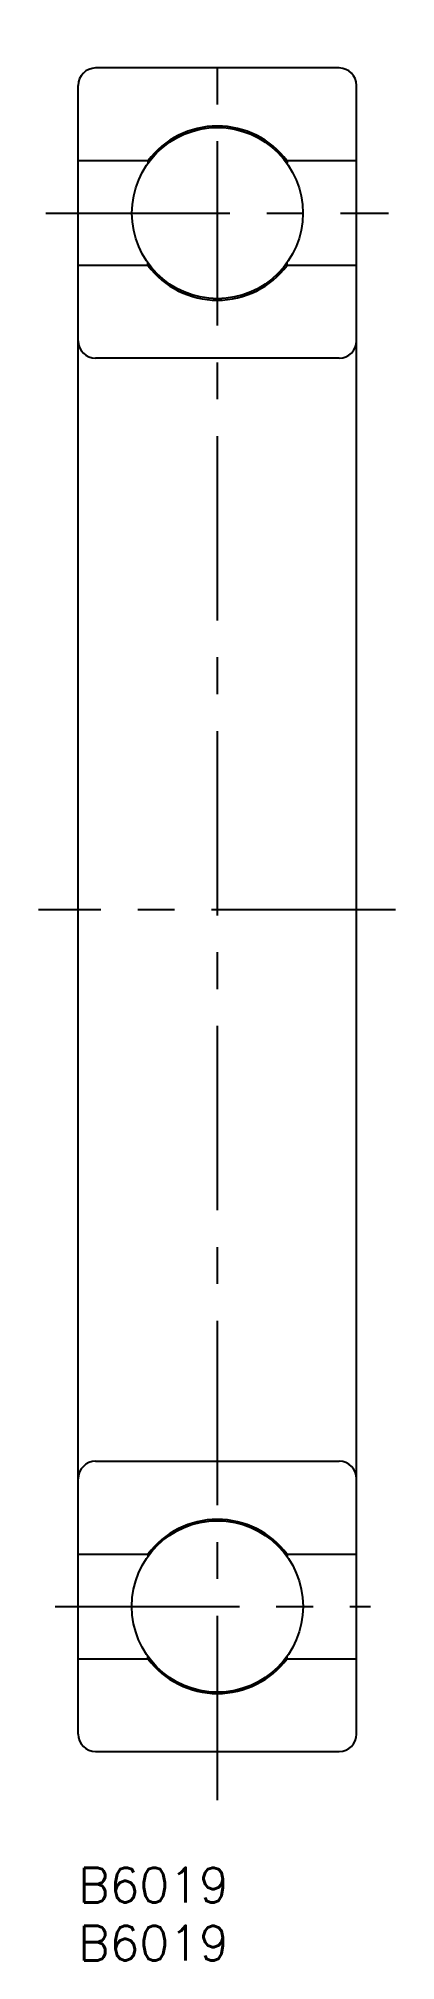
# Model space of a CAD drawing. Extents: x -3 to 27, y -8 to 158.
import ezdxf

# ---------------------------------------------------------------- set-up
doc = ezdxf.new("R2010")
doc.units = 0
doc.header["$LTSCALE"] = 0.5
doc.linetypes.add('CENTER', pattern=[50.8, 31.75, -6.35, 6.35, -6.35])
for name, color, linetype in [('MSM_CENTER', 1, 'CENTER'), ('MSM_CONTINUOUS', 7, 'CONTINUOUS'), ('MSM_PART_NUMBER', 7, 'CONTINUOUS')]:
    doc.layers.add(name, color=color, linetype=linetype)
doc.styles.get("Standard").update_dxf_attribs({"font": 'txt.shx', "height": 3, "bigfont": 'bigfont.shx'})

msp = doc.modelspace()

# ---------------------------------------------------------------- linework, layer by layer
at = {"layer": 'MSM_CENTER'}
for p, q in [((12, 5.82), (12, 157.55)), ((-2.8, 142.5), (26.74, 142.5)), ((27.36, 82.5), (-3.44, 82.5)), ((-1.98, 22.5), (25.2, 22.5))]:
    msp.add_line(p, q, dxfattribs=at)
at = {"layer": 'MSM_CONTINUOUS'}
for p, q in [((22.5, 155), (1.5, 155)), ((0, 11.5), (0, 153.5)), ((24, 11.5), (24, 153.5)), ((6, 147), (0, 147)), ((6, 147), (6, 146.79)), ((24, 147), (18, 147)), ((18, 147), (18, 146.79)), ((6, 138), (0, 138)), ((6, 138), (6, 138.21)), ((18, 138), (18, 138.21)), ((24, 138), (18, 138)), ((22.5, 130), (1.5, 130)), ((1.5, 35), (22.5, 35)), ((0, 27), (6, 27)), ((6, 27), (6, 26.79)), ((18, 27), (24, 27)), ((18, 27), (18, 26.79)), ((6, 18), (6, 18.21)), ((18, 18), (18, 18.21)), ((0, 18), (6, 18)), ((18, 18), (24, 18)), ((1.5, 10), (22.5, 10))]:
    msp.add_line(p, q, dxfattribs=at)
for centre, radius in [((12, 142.5), 7.37), ((12, 22.5), 7.38)]:
    msp.add_circle(centre, radius, dxfattribs=at)
for centre, radius, start, end in [((1.5, 153.5), 1.5, 90, 180), ((22.5, 153.5), 1.5, 0, 90), ((12, 142.5), 7.5, 36.8699, 143.1301), ((12, 142.5), 7.5, 216.8699, 323.1301), ((1.5, 131.5), 1.5, 180, 270), ((22.5, 131.5), 1.5, 270, 0), ((1.5, 33.5), 1.5, 90, 180), ((22.5, 33.5), 1.5, 360, 90), ((12, 22.5), 7.5, 36.8699, 143.1301), ((12, 22.5), 7.5, 216.8699, 323.1301), ((1.5, 11.5), 1.5, 180, 270), ((22.5, 11.5), 1.5, 270, 360)]:
    msp.add_arc(centre, radius, start, end, dxfattribs=at)

# ---------------------------------------------------------------- texts
at = {"layer": 'MSM_PART_NUMBER'}
for p in [(0, -3), (0, -8)]:
    msp.add_text('B6019', height=3, dxfattribs=at).set_placement(p)

doc.saveas('drawing.dxf')
